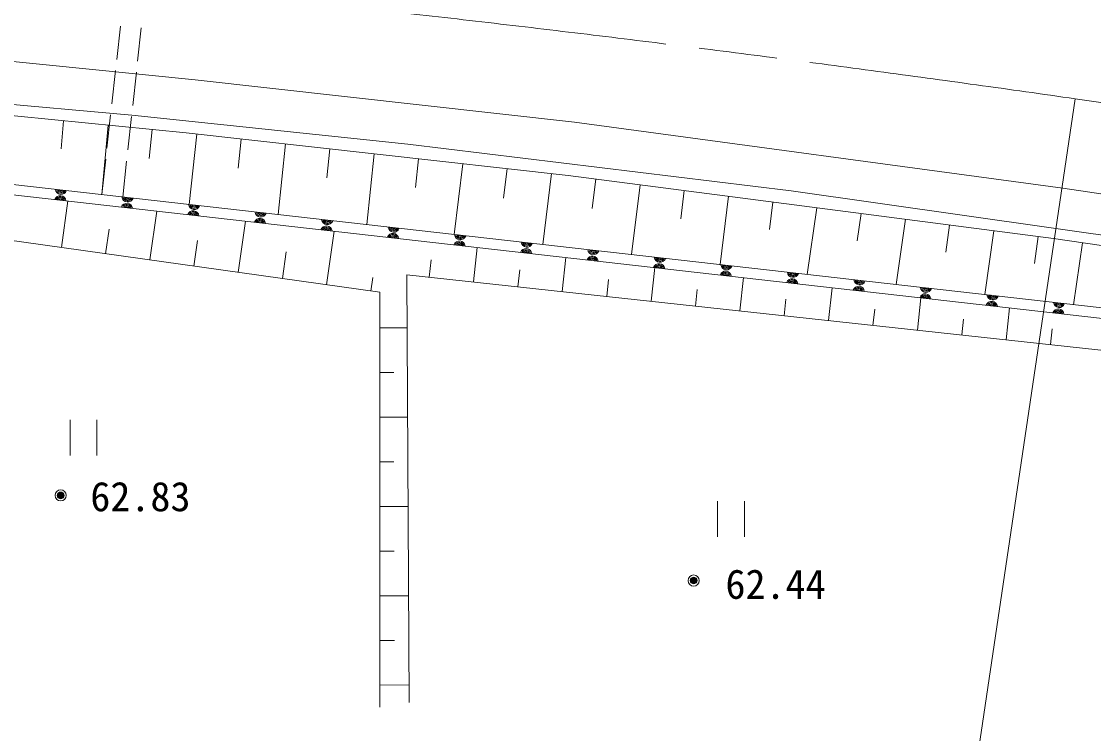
# Model space of a CAD drawing. Units: millimetres, scale not verified. Extents: x 40000 to 680000, y 20000 to 380000.
# Drawn here: x 506173 to 554204, y 246721 to 278622 of the extents above; entities that cross this region are included whole.
import ezdxf
from ezdxf.enums import TextEntityAlignment as Align

# ---------------------------------------------------------------- set-up
doc = ezdxf.new("R2010")
doc.units = ezdxf.units.MM
doc.header["$LTSCALE"] = 1000
doc.header["$PDMODE"] = 32
doc.header["$PDSIZE"] = 500
doc.linetypes.add('CHAIN', pattern=[18.5, 12, -1.5, 3.5, -1.5])
for name, color, linetype, lineweight in [('M-BMK', 2, 'CHAIN', 13), ('M-STR-HTXT', 7, 'Continuous', 13), ('M-WORK', 1, 'Continuous', 13)]:
    doc.layers.add(name, color=color, linetype=linetype, lineweight=lineweight)
doc.styles.add('ＭＳ ゴシック', font='')
doc.styles.get('ＭＳ ゴシック').set_extended_font_data('MS Gothic')

msp = doc.modelspace()

# ---------------------------------------------------------------- linework, layer by layer
at = {"layer": 'M-BMK'}
msp.add_line((568664, 272990), (553385, 275157), dxfattribs=at)
msp.add_arc((411552, -714734), 1000000, 81.84611, 90.03663, dxfattribs=at)
at = {"layer": 'M-STR-HTXT'}
msp.add_line((553385, 275157), (547537, 235744), dxfattribs=at)
at = {"layer": 'M-WORK'}
for p, q in [((510445, 276923), (510610, 278414)), ((511537, 278332), (511374, 276841)), ((510225, 274936), (510390, 276427)), ((511320, 276344), (511157, 274853)), ((510004, 272948), (510169, 274439)), ((511102, 274356), (510939, 272865)), ((508062, 274172), (507951, 272916)), ((510053, 273974), (509776, 270863)), ((512034, 273777), (511899, 272487)), ((514024, 273573), (513693, 270419)), ((516012, 273353), (515875, 272053)), ((517999, 273132), (517667, 269969)), ((519987, 272911), (519852, 271619)), ((493159, 272744), (567442, 264333)), ((509773, 270863), (509949, 272451)), ((510885, 272368), (510709, 270757)), ((521975, 272690), (521642, 269519)), ((523963, 272470), (523828, 271185)), ((567376, 263867), (493167, 272292)), ((525941, 272250), (525555, 269076)), ((527929, 272030), (527768, 270706)), ((529917, 271809), (529530, 268626)), ((531902, 271565), (531741, 270240)), ((533885, 271307), (533504, 268176)), ((535869, 271049), (535713, 269773)), ((507962, 268491), (508255, 270579)), ((537852, 270791), (537479, 267726)), ((539835, 270532), (539686, 269307)), ((511923, 267935), (512231, 270128)), ((541806, 270276), (541380, 267284)), ((543790, 270018), (543615, 268791)), ((515884, 267379), (516206, 269677)), ((545773, 269760), (545356, 266834)), ((547757, 269502), (547583, 268284)), ((509942, 268213), (510096, 269310)), ((519845, 266823), (520182, 269225)), ((549740, 269244), (549332, 266383)), ((551723, 268985), (551551, 267776)), ((513903, 267657), (514065, 268806)), ((526426, 266950), (526594, 268497)), ((553704, 268708), (553309, 265933)), ((517865, 267101), (518033, 268302)), ((530403, 266519), (530569, 268046)), ((524438, 267166), (524522, 267940)), ((534380, 266087), (534543, 267595)), ((521826, 266545), (521911, 267151)), ((528415, 266734), (528497, 267498)), ((532391, 266303), (532473, 267057)), ((538356, 265655), (538518, 267144)), ((536368, 265871), (536449, 266615)), ((542333, 265224), (542492, 266692)), ((540344, 265439), (540424, 266174)), ((546309, 264792), (546467, 266241)), ((544321, 265008), (544400, 265732)), ((550286, 264360), (550441, 265790)), ((548298, 264576), (548375, 265291)), ((522230, 264896), (523454, 264896)), ((552274, 264145), (552351, 264850)), ((522230, 262896), (522852, 262896)), ((522230, 260896), (523475, 260896)), ((508348, 260779), (508348, 259179)), ((509548, 259179), (509548, 260779)), ((522230, 258896), (522863, 258896)), ((537363, 257135), (537363, 255535)), ((538563, 255535), (538563, 257135)), ((522231, 256896), (523496, 256896)), ((522231, 254896), (522874, 254896)), ((522231, 252896), (523517, 252896)), ((522231, 250896), (522885, 250896)), ((522232, 248896), (523538, 248897))]:
    msp.add_line(p, q, dxfattribs=at)
for points in [[(463949, 278047), (465096, 279224), (465908, 279870), (491206, 278137), (504738, 276926), (513958, 276012), (530944, 274102), (552832, 271153), (568084, 268879)], [(460861, 250037), (460601, 269010), (460906, 271307), (461386, 273430), (462214, 275488), (463026, 276817), (463949, 278047), (491070, 276210), (511121, 274429), (523477, 273128), (540664, 271037), (567842, 267164)], [(567770, 266660), (552410, 268896), (530667, 271726), (513548, 273626), (504489, 274528), (491030, 275696), (463548, 277513)], [(522232, 247896), (522229, 266489), (492129, 270714), (492356, 251688)], [(567187, 262526), (523441, 267274), (523542, 248118)]]:
    msp.add_lwpolyline(points, dxfattribs=at)
for centre, radius in [((507930, 257390), 150), ((507930, 257390), 120), ((507930, 257390), 90), ((507930, 257390), 60), ((507930, 257390), 30), ((507930, 257390), 20), ((536288, 253574), 150), ((536288, 253574), 120), ((536288, 253574), 90), ((536288, 253574), 60), ((536288, 253574), 30), ((536288, 253574), 20)]:
    msp.add_circle(centre, radius, dxfattribs=at)
for centre, radius, start, end in [((507950, 271126), 256, 186.2198, 340.859), ((507950, 271126), 205, 189.4651, 337.6137), ((507950, 271126), 154, 194.9995, 332.0793), ((507950, 271126), 102, 206.8228, 320.256), ((507950, 271126), 100, 207.7683, 319.3105), ((507909, 270562), 256, 6.2033, 160.8425), ((507909, 270562), 205, 9.4485, 157.5972), ((507909, 270562), 154, 14.983, 152.0627), ((507909, 270562), 102, 26.8063, 140.2395), ((507909, 270562), 100, 27.7517, 139.294), ((510889, 270224), 256, 6.2033, 160.8425), ((510931, 270788), 256, 186.2198, 340.859), ((510889, 270224), 205, 9.4485, 157.5972), ((510931, 270788), 205, 189.4651, 337.6137), ((510931, 270788), 154, 194.9995, 332.0793), ((510931, 270788), 102, 206.8228, 320.256), ((510931, 270788), 100, 207.7683, 319.3105), ((513912, 270451), 256, 186.2198, 340.859), ((513912, 270451), 205, 189.4651, 337.6137), ((510889, 270224), 154, 14.983, 152.0627), ((510889, 270224), 102, 26.8063, 140.2395), ((510889, 270224), 100, 27.7517, 139.294), ((513870, 269885), 256, 6.2033, 160.8425), ((513870, 269885), 205, 9.4485, 157.5972), ((513870, 269885), 154, 14.983, 152.0627), ((513912, 270451), 154, 194.9995, 332.0793), ((513870, 269885), 102, 26.8063, 140.2395), ((513870, 269885), 100, 27.7517, 139.294), ((513912, 270451), 102, 206.8228, 320.256), ((513912, 270451), 100, 207.7683, 319.3105), ((516893, 270113), 256, 186.2198, 340.859), ((516893, 270113), 205, 189.4651, 337.6137), ((516893, 270113), 154, 194.9995, 332.0793), ((516893, 270113), 102, 206.8228, 320.256), ((516893, 270113), 100, 207.7683, 319.3105), ((516851, 269547), 256, 6.2033, 160.8425), ((516851, 269547), 205, 9.4485, 157.5972), ((516851, 269547), 154, 14.983, 152.0627), ((516851, 269547), 102, 26.8063, 140.2395), ((516851, 269547), 100, 27.7517, 139.294), ((519832, 269208), 256, 6.2033, 160.8425), ((519874, 269776), 256, 186.2198, 340.859), ((519874, 269776), 205, 189.4651, 337.6137), ((519874, 269776), 154, 194.9995, 332.0793), ((519874, 269776), 102, 206.8228, 320.256), ((519874, 269776), 100, 207.7683, 319.3105), ((519832, 269208), 205, 9.4485, 157.5972), ((519832, 269208), 154, 14.983, 152.0627), ((519832, 269208), 102, 26.8063, 140.2395), ((519832, 269208), 100, 27.7517, 139.294), ((522813, 268870), 256, 6.2033, 160.8425), ((522855, 269438), 256, 186.2198, 340.859), ((522813, 268870), 205, 9.4485, 157.5972), ((522855, 269438), 205, 189.4651, 337.6137), ((522813, 268870), 154, 14.983, 152.0627), ((522855, 269438), 154, 194.9995, 332.0793), ((522855, 269438), 102, 206.8228, 320.256), ((522855, 269438), 100, 207.7683, 319.3105), ((525835, 269101), 256, 186.2198, 340.859), ((525835, 269101), 205, 189.4651, 337.6137), ((525835, 269101), 154, 194.9995, 332.0793), ((525835, 269101), 102, 206.8228, 320.256), ((525835, 269101), 100, 207.7683, 319.3105), ((522813, 268870), 102, 26.8063, 140.2395), ((522813, 268870), 100, 27.7517, 139.294), ((525794, 268532), 256, 6.2033, 160.8425), ((525794, 268532), 205, 9.4485, 157.5972), ((525794, 268532), 154, 14.983, 152.0627), ((525794, 268532), 102, 26.8063, 140.2395), ((525794, 268532), 100, 27.7517, 139.294), ((528816, 268763), 256, 186.2198, 340.859), ((528816, 268763), 205, 189.4651, 337.6137), ((528816, 268763), 154, 194.9995, 332.0793), ((528816, 268763), 102, 206.8228, 320.256), ((528816, 268763), 100, 207.7683, 319.3105), ((528775, 268193), 256, 6.2033, 160.8425), ((528775, 268193), 205, 9.4485, 157.5972), ((528775, 268193), 154, 14.983, 152.0627), ((528775, 268193), 102, 26.8063, 140.2395), ((528775, 268193), 100, 27.7517, 139.294), ((531755, 267855), 256, 6.2033, 160.8425), ((531797, 268426), 256, 186.2198, 340.859), ((531755, 267855), 205, 9.4485, 157.5972), ((531797, 268426), 205, 189.4651, 337.6137), ((531797, 268426), 154, 194.9995, 332.0793), ((531797, 268426), 102, 206.8228, 320.256), ((531797, 268426), 100, 207.7683, 319.3105), ((534778, 268088), 256, 186.2198, 340.859), ((534778, 268088), 205, 189.4651, 337.6137), ((534778, 268088), 154, 194.9995, 332.0793), ((534778, 268088), 102, 206.8228, 320.256), ((534778, 268088), 100, 207.7683, 319.3105), ((531755, 267855), 154, 14.983, 152.0627), ((531755, 267855), 102, 26.8063, 140.2395), ((531755, 267855), 100, 27.7517, 139.294), ((534736, 267516), 256, 6.2033, 160.8425), ((534736, 267516), 205, 9.4485, 157.5972), ((534736, 267516), 154, 14.983, 152.0627), ((534736, 267516), 102, 26.8063, 140.2395), ((534736, 267516), 100, 27.7517, 139.294), ((537759, 267750), 256, 186.2198, 340.859), ((537759, 267750), 205, 189.4651, 337.6137), ((537759, 267750), 154, 194.9995, 332.0793), ((537759, 267750), 102, 206.8228, 320.256), ((537759, 267750), 100, 207.7683, 319.3105), ((537717, 267178), 256, 6.2033, 160.8425), ((537717, 267178), 205, 9.4485, 157.5972), ((537717, 267178), 154, 14.983, 152.0627), ((537717, 267178), 102, 26.8063, 140.2395), ((537717, 267178), 100, 27.7517, 139.294), ((540698, 266840), 256, 6.2033, 160.8425), ((540740, 267413), 256, 186.2198, 340.859), ((540740, 267413), 205, 189.4651, 337.6137), ((540740, 267413), 154, 194.9995, 332.0793), ((540740, 267413), 102, 206.8228, 320.256), ((540740, 267413), 100, 207.7683, 319.3105), ((540698, 266840), 205, 9.4485, 157.5972), ((540698, 266840), 154, 14.983, 152.0627), ((540698, 266840), 102, 26.8063, 140.2395), ((540698, 266840), 100, 27.7517, 139.294), ((543679, 266501), 256, 6.2033, 160.8425), ((543721, 267075), 256, 186.2198, 340.859), ((543679, 266501), 205, 9.4485, 157.5972), ((543721, 267075), 205, 189.4651, 337.6137), ((543679, 266501), 154, 14.983, 152.0627), ((543721, 267075), 154, 194.9995, 332.0793), ((543679, 266501), 102, 26.8063, 140.2395), ((543679, 266501), 100, 27.7517, 139.294), ((543721, 267075), 102, 206.8228, 320.256), ((543721, 267075), 100, 207.7683, 319.3105), ((546702, 266738), 256, 186.2198, 340.859), ((546702, 266738), 205, 189.4651, 337.6137), ((546702, 266738), 154, 194.9995, 332.0793), ((546702, 266738), 102, 206.8228, 320.256), ((546702, 266738), 100, 207.7683, 319.3105), ((546660, 266163), 256, 6.2033, 160.8425), ((546660, 266163), 205, 9.4485, 157.5972), ((546660, 266163), 154, 14.983, 152.0627), ((546660, 266163), 102, 26.8063, 140.2395), ((546660, 266163), 100, 27.7517, 139.294), ((549683, 266400), 256, 186.2198, 340.859), ((549683, 266400), 205, 189.4651, 337.6137), ((549683, 266400), 154, 194.9995, 332.0793), ((549683, 266400), 102, 206.8228, 320.256), ((549683, 266400), 100, 207.7683, 319.3105), ((549641, 265824), 256, 6.2033, 160.8425), ((549641, 265824), 205, 9.4485, 157.5972), ((549641, 265824), 154, 14.983, 152.0627), ((549641, 265824), 102, 26.8063, 140.2395), ((549641, 265824), 100, 27.7517, 139.294), ((552621, 265486), 256, 6.2033, 160.8425), ((552664, 266063), 256, 186.2198, 340.859), ((552621, 265486), 205, 9.4485, 157.5972), ((552664, 266063), 205, 189.4651, 337.6137), ((552621, 265486), 154, 14.983, 152.0627), ((552664, 266063), 154, 194.9995, 332.0793), ((552664, 266063), 102, 206.8228, 320.256), ((552664, 266063), 100, 207.7683, 319.3105), ((552621, 265486), 102, 26.8063, 140.2395), ((552621, 265486), 100, 27.7517, 139.294)]:
    msp.add_arc(centre, radius, start, end, dxfattribs=at)
for p in [(507930, 257390), (536288, 253574)]:
    msp.add_point(p, dxfattribs=at)

# ---------------------------------------------------------------- texts
at = {"layer": 'M-WORK', "style": 'ＭＳ ゴシック'}
for s, p in [('62.83', (511502, 256285)), ('62.44', (539957, 252360))]:
    msp.add_text(s, height=1320, dxfattribs=at).set_placement(p, align=Align.BOTTOM_CENTER)

doc.saveas('drawing.dxf')
